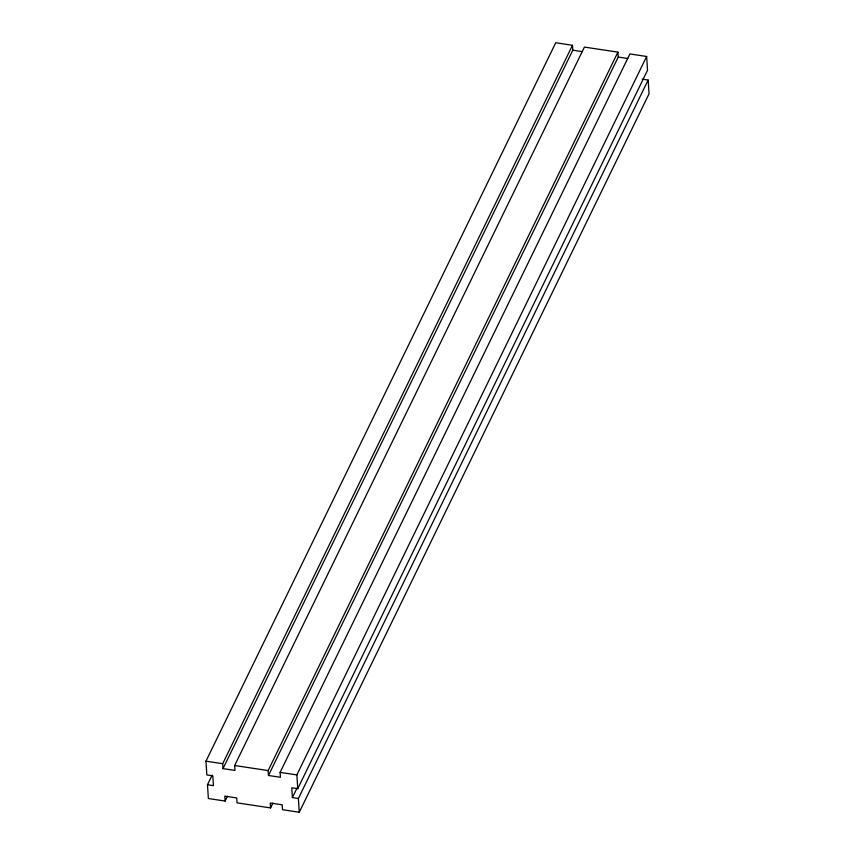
<?xml version="1.0" encoding="UTF-8"?>
<svg xmlns="http://www.w3.org/2000/svg" width="855" height="855" viewBox="0 0 855 855"><rect width="100%" height="100%" fill="white"/><g stroke="black" fill="none" stroke-linecap="round" stroke-linejoin="round"><path stroke-width="1.28" d="M227.451 796.262L225.121 801.05L208.364 798.527L207.476 784.762L213.451 785.67L212.82 775.848L206.846 774.94L205.959 761.185L555.729 42.75L572.476 45.283L572.797 50.189L223.016 768.624L234.975 770.43L234.655 765.514L584.435 47.078L617.93 52.144L618.251 57.05L268.47 775.485L280.429 777.291L280.109 772.375L629.879 53.95L646.637 56.473L647.524 70.238L297.743 788.673L291.769 787.765L292.399 797.587L298.384 798.485L648.154 80.06L642.18 79.152M207.476 784.762L212.147 775.175M223.016 768.624L222.706 763.707L572.476 45.283M268.47 775.485L268.149 770.579L617.93 52.144M225.121 801.05L224.801 796.144L236.75 797.95L237.07 802.856L270.565 807.922L272.905 803.123M297.743 788.673L296.856 774.908L646.637 56.473M292.399 797.587L297.07 787.989M270.565 807.922L270.255 803.005L282.203 804.812L282.524 809.717L299.271 812.25L649.041 93.815L648.154 80.06M572.797 50.189L582.362 51.631M618.251 57.05L627.805 58.493M205.959 761.185L222.706 763.707M234.655 765.514L268.149 770.579M280.109 772.375L296.856 774.908M298.384 798.485L299.271 812.25"/></g></svg>
